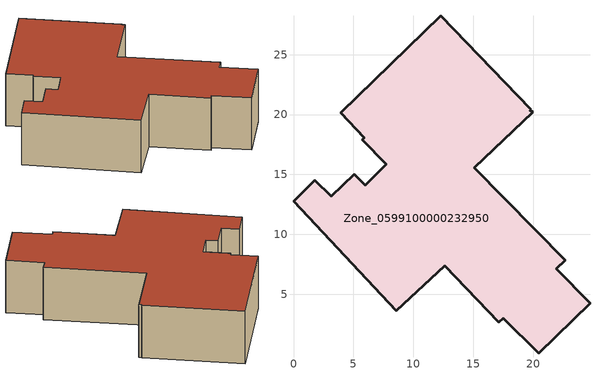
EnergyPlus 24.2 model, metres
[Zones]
Zone_0599100000232950
 floor ground (C_G): 19.73,20.39 19.95,20.18 15.1,15.56 22.68,7.82 21.91,7.13 24.74,4.25 20.47,0.08 17.49,3.02 17.15,2.66 12.64,7.37 8.59,3.62 0,12.78 1.77,14.53 3.15,13.17 5.08,15.04 5.97,14.08 7.74,15.84 5.74,17.89 5.91,18.08 3.93,20.13 12.28,28.25 19.81,20.45 z0
 wall outside (C_F): 12.28,28.25 3.93,20.13 5.91,18.08 5.74,17.89 7.74,15.84 5.97,14.08 5.08,15.04 3.15,13.17 1.77,14.53 0,12.78 8.59,3.62 12.64,7.37 17.15,2.66 17.49,3.02 20.47,0.08 24.74,4.25 21.91,7.13 22.68,7.82 15.1,15.56 19.95,20.18 19.73,20.39 19.81,20.45 12.28,28.25 z0:6.25
 roof outside (C_R): 22.68,7.82 15.1,15.56 19.95,20.18 19.73,20.39 19.81,20.45 12.28,28.25 3.93,20.13 5.91,18.08 5.74,17.89 7.74,15.84 5.97,14.08 5.08,15.04 3.15,13.17 1.77,14.53 0,12.78 8.59,3.62 12.64,7.37 17.15,2.66 17.49,3.02 20.47,0.08 24.74,4.25 21.91,7.13 z6.25
[BUILDING]
Pand.0599100000232950: North Axis=0; Terrain=City; Loads Convergence Tolerance Value=0.04; Temperature Convergence Tolerance Value=0.4; Solar Distribution=FullExterior; Maximum Number of Warmup Days=25; Minimum Number of Warmup Days=1
[Site:Location]
Rotterdam.The.Hague.AP_ZH_NLD Design_Conditions: Latitude=51.96; Longitude=4.45; Time Zone=1; Elevation=-4.5
[SITE:GROUNDTEMPERATURE:BUILDINGSURFACE]
18, 18, 18, 18, 18, 18, 18, 18, 18, 18, 18, 18
[MATERIAL] Thermal Absorptance=0.9; Solar Absorptance=0.7; Visible Absorptance=0.7
Name | Roughness | Thickness | Conductivity | Density | Specific Heat
G.D.1965 | MediumSmooth | 0.15 | 1 | 540 | 1210
F.D.1965 | Rough | 0.3 | 0.857143 | 1920 | 840
R.D.1965 | MediumRough | 0.2 | 0.08 | 1500 | 1000
[CONSTRUCTION]
C_G: G.D.1965
C_F: F.D.1965
C_R: R.D.1965
[ZONE]
Zone_0599100000232950: Type=1; Multiplier=1; Ceiling Height=Autocalculate; Volume=Autocalculate; Floor Area=autocalculate; Part of Total Floor Area=Yes
[ZONEINFILTRATION:DESIGNFLOWRATE]
Infil_Zone_0599100000232950: Zone or ZoneList or Space or SpaceList=Zone_0599100000232950; Schedule=AlwaysOn; Design Flow Rate Calculation Method=Flow/Area; Flow Rate per Floor Area=0.0042; Constant Term Coefficient=1; Temperature Term Coefficient=0; Velocity Term Coefficient=0; Velocity Squared Term Coefficient=0
[HVACTEMPLATE:ZONE:IDEALLOADSAIRSYSTEM]
Zone_0599100000232950: Maximum Heating Supply Air Temperature=50; Minimum Cooling Supply Air Temperature=13; Maximum Heating Supply Air Humidity Ratio=0.0156; Minimum Cooling Supply Air Humidity Ratio=0.0077; Heating Limit=NoLimit; Cooling Limit=NoLimit; Dehumidification Control Type=ConstantSensibleHeatRatio; Cooling Sensible Heat Ratio=0.7; Dehumidification Setpoint=60; Humidification Control Type=None; Humidification Setpoint=30; Outdoor Air Method=None; Outdoor Air Flow Rate per Person=0.00944; Outdoor Air Flow Rate per Zone Floor Area=0; Outdoor Air Flow Rate per Zone=0; Demand Controlled Ventilation Type=None; Outdoor Air Economizer Type=NoEconomizer; Heat Recovery Type=None; Sensible Heat Recovery Effectiveness=0.7; Latent Heat Recovery Effectiveness=0.65
[ZONECONTROL:THERMOSTAT]
ThermostatControl_Zone_0599100000232950: Zone or ZoneList=Zone_0599100000232950; Control Type Schedule=DualSetpointControlType; Control 1=Thermostat_Zone_0599100000232950; Temperature Difference Between Cutout And Setpoint=0
[THERMOSTATSETPOINT:DUALSETPOINT]
Thermostat_Zone_0599100000232950: Heating Setpoint Temperature Schedule=HeatingSetpoint_Zone_0599100000232950; Cooling Setpoint Temperature Schedule=CoolingSetpoint_Zone_0599100000232950
[SCHEDULE:COMPACT]
HeatingSetpoint_Zone_0599100000232950: Through: 12/31, For: AllDays, Until: 24:00, 21
CoolingSetpoint_Zone_0599100000232950: Through: 12/31, For: AllDays, Until: 24:00, 24
DualSetpointControlType: Through: 12/31, For: AllDays, Until: 24:00, 4
AlwaysOn: Through: 12/31, For: AllDays, Until: 24:00, 1
